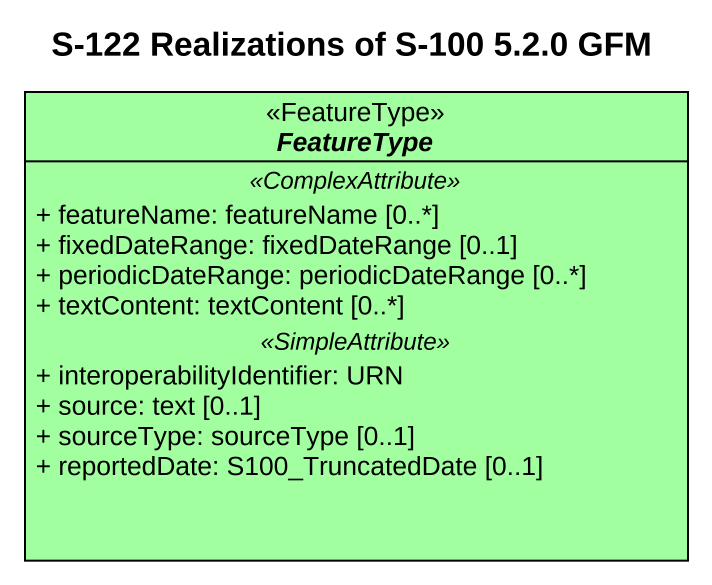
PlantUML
@startuml
title S-122 Realizations of S-100 5.2.0 GFM
hide circle
hide empty members
skinparam classAttributeIconSize 0
abstract class FeatureType <<FeatureType>> #A1FFA0 {
  .. <<ComplexAttribute>> ..
  + featureName: featureName [0..*]
  + fixedDateRange: fixedDateRange [0..1]
  + periodicDateRange: periodicDateRange [0..*]
  + textContent: textContent [0..*]
  .. <<SimpleAttribute>> ..
  + interoperabilityIdentifier: URN
  + source: text [0..1]
  + sourceType: sourceType [0..1]
  + reportedDate: S100_TruncatedDate [0..1]
}
@enduml
